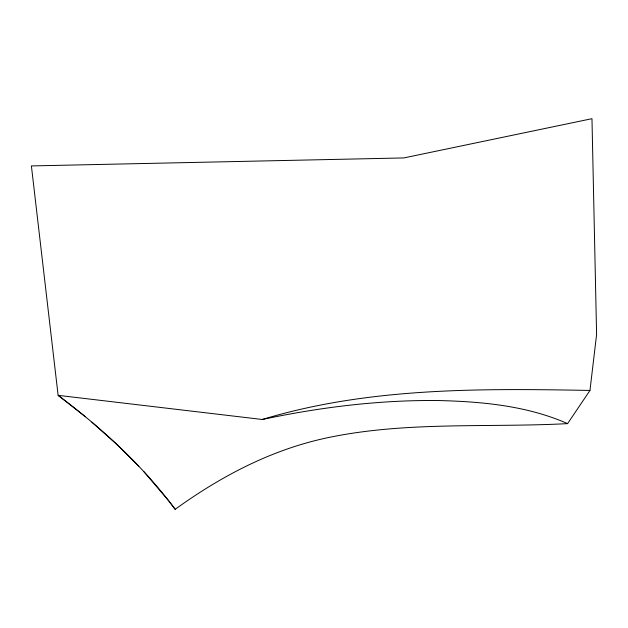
<?xml version="1.0" encoding="UTF-8"?>
<svg xmlns="http://www.w3.org/2000/svg" width="628" height="628" viewBox="0 0 628 628"><rect width="100%" height="100%" fill="white"/><g stroke="black" fill="none" stroke-linecap="round" stroke-linejoin="round"><path stroke-width="0.94" d="M589.967 390.443L596.6 334.489L591.969 118.684L403.788 157.934L31.4 165.925L58.121 395.35C101.775 428.092 142.509 465.411 175.173 509.316C211.84 482.806 251.82 460.293 295.027 446.39A336.263 336.263 0 0 1 324.692 438.344C404.393 420.972 486.731 427.911 567.594 423.625L589.967 390.443C480.444 388.434 368.118 387.358 262.276 419.488L58.121 395.35L85.424 416.78M262.276 419.488C320.115 407.25 379.171 399.903 438.36 400.538C482.155 401.59 527.088 405.751 567.594 423.625M91.908 422.197L116.463 444.051L138.819 466.251M144.063 471.856L168.477 500.54M168.908 501.081L175.173 509.316"/></g></svg>
